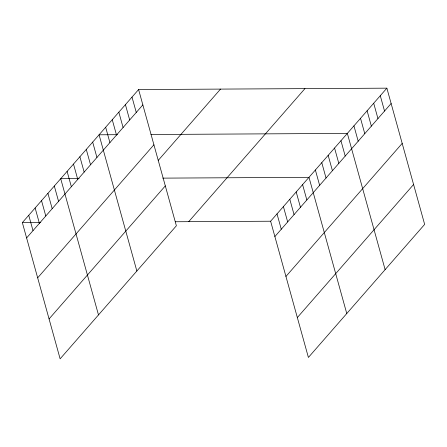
<?xml version="1.0" encoding="UTF-8"?>
<svg xmlns="http://www.w3.org/2000/svg" width="447" height="447" viewBox="0 0 447 447"><rect width="100%" height="100%" fill="white"/><g stroke="black" fill="none" stroke-linecap="round" stroke-linejoin="round"><path stroke-width="0.67" d="M138.598 89.556L176.375 225.78L60.127 358.835L22.35 222.606L138.598 89.556L386.873 88.165L424.65 224.394L308.402 357.444L270.625 221.22L386.873 88.165M26.608 237.949L142.85 104.9M37.665 277.844L153.913 144.789M158.171 160.467L220.527 89.098M49.064 318.94L165.312 185.891M188.695 221.678L304.938 88.623M274.877 236.564L391.125 103.508M285.94 276.453L402.188 143.403M297.339 317.554L413.587 184.499M117.505 134.687L99.072 134.793L136.849 271.016M150.963 134.502L347.347 133.402L385.124 269.63M79.147 178.593L60.714 178.699L98.491 314.928M162.742 178.13L308.983 177.314L346.766 313.537M22.35 222.606L40.783 222.505M175.297 221.751L270.625 221.22M380.285 95.708L384.537 111.052M373.698 103.246L377.95 118.589M367.11 110.783L371.362 126.127M360.522 118.326L364.774 133.67M353.935 125.864L358.192 141.207M340.955 140.721L345.207 156.064M334.563 148.041L338.815 163.384M328.165 155.36L332.423 170.704M321.773 162.674L326.031 178.018M315.381 169.994L319.633 185.337M302.591 184.628L306.849 199.971M296.199 191.947L300.457 207.291M289.807 199.267L294.059 214.61M283.409 206.581L287.667 221.924M277.017 213.901L281.275 229.244M132.01 97.094L136.262 112.437M125.423 104.632L129.675 119.975M118.835 112.175L123.087 127.518M112.247 119.712L116.505 135.055M105.66 127.25L109.917 142.593M92.68 142.107L96.932 157.456M86.288 149.427L90.54 164.77M79.89 156.746L84.148 172.089M73.498 164.066L77.756 179.409M67.106 171.38L71.358 186.723M54.316 186.019L58.574 201.362M47.924 193.333L52.182 208.676M41.532 200.653L45.784 215.996M35.14 207.972L39.392 223.316M28.742 215.286L33 230.63"/></g></svg>
